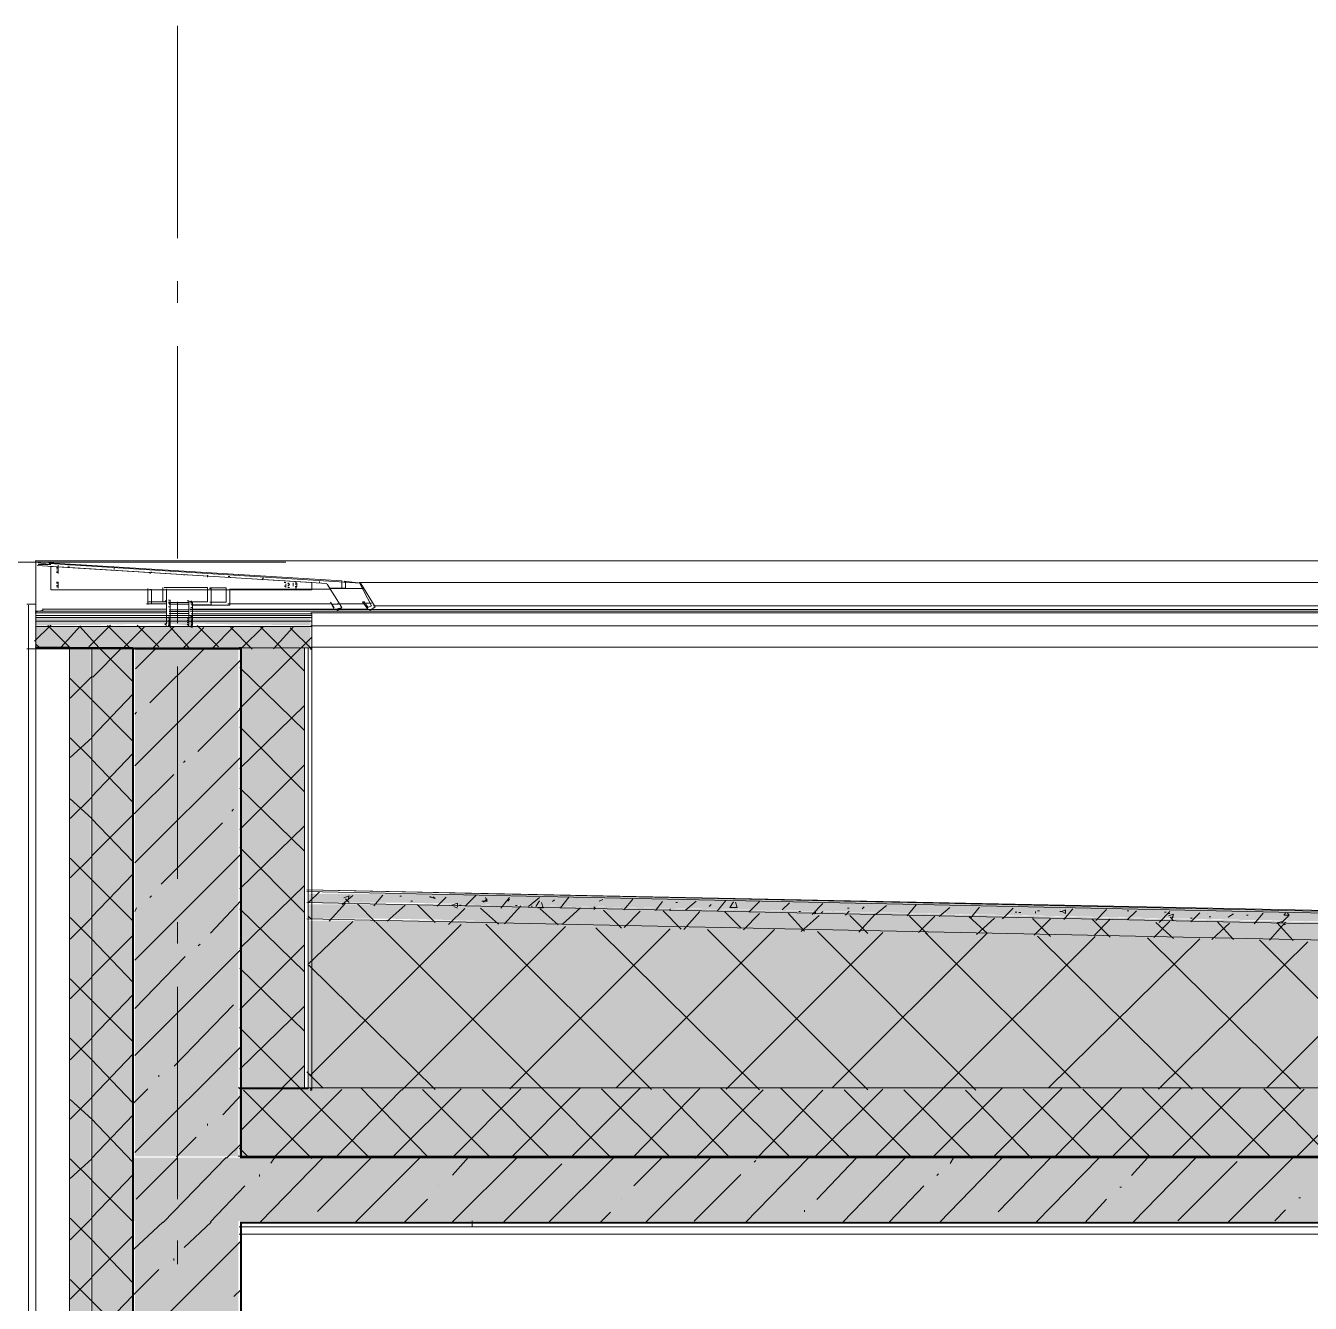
# Model space of a CAD drawing. Header units: millimetres. Extents: x -135211 to 49383, y -8033 to 228499.
# Drawn here: x -51150 to -48129, y 19019 to 22025 of the extents above; entities that cross this region are included whole.
import ezdxf

# ---------------------------------------------------------------- set-up
doc = ezdxf.new("R2010")
doc.units = ezdxf.units.MM
doc.layers.add('PDF _Геометрия', color=7, linetype='Continuous', true_color=0x1d1d1d)
doc.layers.add('PDF _Сплошная заливка', color=7, linetype='Continuous', true_color=0xffffff)

msp = doc.modelspace()

# ---------------------------------------------------------------- hatches: boundary and pattern name
at = {"layer": 'PDF _Сплошная заливка', "transparency": 33554559}
h = msp.add_hatch(color=256, dxfattribs=at)
h.paths.add_polyline_path([(-103123.2, 20613.9), (-103123.2, 20631.9), (-103693, 20631.9), (-103693, 20614), (-103504.2, 20618.2), (-103499.9, 20618.2), (-103453.4, 20613.9), (-103453.4, 20618.2), (-103449.1, 20618.2)])
h.paths.add_polyline_path([(299.2, 20613.9), (299.2, 20631.9), (-272.3, 20631.9), (-272.3, 20613.9), (53.6, 20618.2), (57.9, 20618.2), (104.4, 20613.9), (104.4, 20618.2), (108.7, 20618.2)])
h.paths.add_polyline_path([(-50480.7, 20613.9), (-50480.7, 20631.9), (-51128.4, 20631.9), (-51128.4, 20613.9), (-50819.4, 20618.2), (-50815.2, 20618.2), (-50768.6, 20613.9), (-50768.6, 20618.2), (-50764.4, 20618.2)])
h.paths.add_polyline_path([(-77166, 20613.9), (-77166, 20631.9), (-77817.9, 20631.9), (-77817.9, 20613.9), (-77530.1, 20618.2), (-77525.8, 20618.2), (-77479.3, 20613.9), (-77479.3, 20618.2), (-77475, 20618.2)])
h = msp.add_hatch(color=256, dxfattribs=at)
h.paths.add_polyline_path([(-103127.4, 20563.1), (-103127.4, 20610.8), (-103693, 20610.8), (-103693, 20563.1)])
h.paths.add_polyline_path([(299.2, 20563.1), (299.2, 20610.8), (-272.3, 20610.8), (-272.3, 20563.1)])
h.paths.add_polyline_path([(-50480.7, 20563.1), (-50480.7, 20610.8), (-51128.4, 20610.8), (-51128.4, 20563.1)])
h.paths.add_polyline_path([(-77166, 20563.1), (-77166, 20610.8), (-77813.7, 20610.8), (-77813.7, 20563.1)])
h = msp.add_hatch(color=256, dxfattribs=at)
h.paths.add_polyline_path([(-50997.2, 17125.9), (-50997.2, 20561.6), (-51045.8, 20561.6), (-51045.8, 17125.9)])
h.paths.add_polyline_path([(-50997.2, 17024.3), (-51045.8, 17024.3), (-51045.8, 15843.3), (-50997.2, 15843.3)])
h = msp.add_hatch(color=256, dxfattribs=at)
h.paths.add_polyline_path([(-50899.8, 17125.9), (-50899.8, 20562.1), (-50995.8, 20562.1), (-50995.8, 17125.9)])
h.paths.add_polyline_path([(-50899.8, 17024.3), (-50995.8, 17024.3), (-50995.8, 15843.3), (-50899.8, 15843.3)])
h = msp.add_hatch(color=256, dxfattribs=at)
h.paths.add_polyline_path([(-50650.1, 19365.2), (-50650.1, 20559.2), (-50893.6, 20559.2), (-50893.6, 19365.2)])
h.paths.add_polyline_path([(-50650.1, 19212.8), (-50893.6, 19212.8), (-50893.6, 18895.3), (-50650.1, 18895.3)])
h = msp.add_hatch(color=256, dxfattribs=at)
h.paths.add_polyline_path([(-33514.6, 19877.4), (-33628.9, 19873.2), (-33739, 19868.9), (-33967.5, 19860.5), (-34077.6, 19856.2), (-34306.2, 19847.8), (-34416.2, 19843.5), (-34530.5, 19839.3), (-34640.6, 19835.1), (-34869.2, 19826.6), (-34979.2, 19822.4), (-35207.8, 19813.9), (-35317.9, 19809.7), (-35546.5, 19801.2), (-35656.5, 19797), (-35770.8, 19792.7), (-35880.9, 19788.5), (-36109.5, 19780), (-36219.5, 19775.8), (-36448.1, 19767.3), (-36558.2, 19763.1), (-36672.5, 19758.9), (-36782.5, 19754.6), (-37011.1, 19746.2), (-37121.2, 19741.9), (-37349.8, 19733.5), (-37459.8, 19729.2), (-37688.4, 19720.8), (-37798.5, 19716.5), (-37798.5, 19720.8), (-37989, 19725), (-38378.4, 19733.5), (-38568.9, 19737.7), (-38958.3, 19746.2), (-39148.8, 19750.4), (-39538.3, 19758.9), (-39728.7, 19763.1), (-40118.2, 19771.6), (-40308.7, 19775.8), (-40698.1, 19784.3), (-40888.6, 19788.5), (-41278.1, 19797), (-41477, 19801.2), (-42289.8, 19818.1), (-42488.7, 19822.4), (-43504.6, 19843.5), (-43703.6, 19847.8), (-44516.4, 19864.7), (-44719.5, 19864.7), (-44719.5, 19839.3), (-44512.1, 19839.3), (-44308.9, 19835.1), (-44101.5, 19830.8), (-43695.1, 19822.4), (-43487.7, 19818.1), (-43284.5, 19813.9), (-43077.1, 19809.7), (-42670.7, 19801.2), (-42463.3, 19797), (-42056.9, 19788.5), (-41849.5, 19784.3), (-41646.3, 19780), (-41438.9, 19775.8), (-41032.5, 19767.3), (-40825.1, 19763.1), (-40621.9, 19758.9), (-40414.5, 19754.6), (-40008.1, 19746.2), (-39800.7, 19741.9), (-39394.3, 19733.5), (-39186.9, 19729.2), (-38983.7, 19725), (-38776.3, 19720.8), (-38369.9, 19712.3), (-38162.5, 19708.1), (-37756.1, 19699.6), (-37688.4, 19695.4), (-37688.4, 19699.6), (-37569.9, 19703.8), (-37455.6, 19708.1), (-37337.1, 19712.3), (-37108.5, 19720.8), (-36990, 19725), (-36761.4, 19733.5), (-36642.8, 19737.7), (-36414.3, 19746.2), (-36295.7, 19750.4), (-36067.1, 19758.9), (-35948.6, 19763.1), (-35720, 19771.6), (-35601.5, 19775.8), (-35487.2, 19780), (-35368.7, 19784.3), (-35140.1, 19792.7), (-35021.6, 19797), (-34793, 19805.4), (-34674.5, 19809.7), (-34445.9, 19818.1), (-34327.4, 19822.4), (-34098.8, 19830.8), (-33980.2, 19835.1), (-33751.7, 19843.5), (-33633.1, 19847.8), (-33518.8, 19852), (-33269.1, 19852), (-33133.6, 19847.8), (-33002.4, 19843.5), (-32866.9, 19839.3), (-32735.7, 19835.1), (-32600.3, 19830.8), (-32469, 19826.6), (-32333.6, 19822.4), (-32202.4, 19818.1), (-32066.9, 19813.9), (-31935.7, 19809.7), (-31800.2, 19805.4), (-31669, 19801.2), (-31533.5, 19797), (-31402.3, 19792.7), (-31266.8, 19788.5), (-31135.6, 19784.3), (-31000.2, 19780), (-30868.9, 19775.8), (-30733.5, 19771.6), (-30602.3, 19767.3), (-30466.8, 19763.1), (-30335.6, 19758.9), (-30200.1, 19754.6), (-30068.9, 19750.4), (-29933.4, 19746.2), (-29802.2, 19741.9), (-29666.7, 19737.7), (-29535.5, 19733.5), (-29400.1, 19729.2), (-29268.8, 19725), (-29133.4, 19720.8), (-29002.2, 19716.5), (-28866.7, 19712.3), (-28735.5, 19708.1), (-28600, 19703.8), (-28468.8, 19699.6), (-28396.8, 19695.4), (-28396.8, 19699.6), (-28219, 19703.8), (-27351.3, 19725), (-27088.8, 19729.2), (-26830.6, 19729.2), (-26830.6, 19754.6), (-27038, 19754.6), (-27249.7, 19750.4), (-27457.1, 19746.2), (-27668.7, 19741.9), (-27825.4, 19737.7), (-28307.9, 19725), (-28595.8, 19720.8), (-28595.8, 19725), (-28858.2, 19733.5), (-28985.2, 19737.7), (-29247.7, 19746.2), (-29374.7, 19750.4), (-29637.1, 19758.9), (-29764.1, 19763.1), (-30026.6, 19771.6), (-30153.5, 19775.8), (-30416, 19784.3), (-30543, 19788.5), (-30936.7, 19801.2), (-31063.7, 19805.4), (-31326.1, 19813.9), (-31453.1, 19818.1), (-31715.5, 19826.6), (-31842.5, 19830.8), (-32105, 19839.3), (-32232, 19843.5), (-32494.4, 19852), (-32621.4, 19856.2), (-32883.9, 19864.7), (-33010.9, 19868.9), (-33273.3, 19877.4)])
h.paths.add_polyline_path([(-49883.9, 19979), (-50082.1, 19983.1), (-50483, 19983.1), (-50483, 19962), (-50281.8, 19962), (-49659.5, 19949.3), (-49456.3, 19945.1), (-48834.1, 19932.4), (-48630.9, 19928.2), (-48008.6, 19915.5), (-47805.4, 19911.3), (-47183.2, 19898.6), (-46980, 19894.3), (-46357.7, 19881.6), (-46154.5, 19877.4), (-46014.9, 19873.2), (-45879.4, 19868.9), (-45879.4, 19894.3), (-46277.3, 19902.8), (-46480.5, 19907), (-46878.4, 19915.5), (-47081.6, 19919.7), (-47479.5, 19928.2), (-47682.7, 19932.4), (-48080.6, 19940.9), (-48283.8, 19945.1), (-48681.7, 19953.6), (-48884.9, 19957.8), (-49282.8, 19966.3), (-49486, 19970.5)])
h = msp.add_hatch(color=256, dxfattribs=at)
h.paths.add_polyline_path([(-33518.8, 19852), (-33633.1, 19847.8), (-33751.7, 19843.5), (-33980.2, 19835.1), (-34098.8, 19830.8), (-34327.4, 19822.4), (-34445.9, 19818.1), (-34674.5, 19809.7), (-34793, 19805.4), (-35021.6, 19797), (-35140.1, 19792.7), (-35368.7, 19784.3), (-35487.2, 19780), (-35601.5, 19775.8), (-35720, 19771.6), (-35948.6, 19763.1), (-36067.1, 19758.9), (-36295.7, 19750.4), (-36414.3, 19746.2), (-36642.8, 19737.7), (-36761.4, 19733.5), (-36990, 19725), (-37108.5, 19720.8), (-37337.1, 19712.3), (-37455.6, 19708.1), (-37569.9, 19703.8), (-37688.4, 19699.6), (-37798.5, 19695.4), (-37798.5, 19699.6), (-38204.8, 19708.1), (-38412.3, 19712.3), (-38818.6, 19720.8), (-39026.1, 19725), (-39432.4, 19733.5), (-39639.9, 19737.7), (-40046.2, 19746.2), (-40253.6, 19750.4), (-40660, 19758.9), (-40867.4, 19763.1), (-41070.6, 19767.3), (-41278.1, 19771.6), (-41477, 19775.8), (-42289.8, 19792.7), (-42488.7, 19797), (-43504.6, 19818.1), (-43703.6, 19822.4), (-44516.4, 19839.3), (-44719.5, 19839.3), (-44719.5, 19801.2), (-44520.6, 19801.2), (-37756.1, 19657.3), (-37684.2, 19653), (-37684.2, 19657.3), (-37455.6, 19665.7), (-37345.5, 19670), (-37116.9, 19678.4), (-37006.9, 19682.7), (-36892.6, 19686.9), (-36782.5, 19691.1), (-36553.9, 19699.6), (-36443.9, 19703.8), (-36329.6, 19708.1), (-36219.5, 19712.3), (-35990.9, 19720.8), (-35880.9, 19725), (-35766.6, 19729.2), (-35656.5, 19733.5), (-35428, 19741.9), (-35317.9, 19746.2), (-35203.6, 19750.4), (-35093.5, 19754.6), (-34865, 19763.1), (-34754.9, 19767.3), (-34640.6, 19771.6), (-34530.5, 19775.8), (-34302, 19784.3), (-34191.9, 19788.5), (-34077.6, 19792.7), (-33967.5, 19797), (-33739, 19805.4), (-33628.9, 19809.7), (-33514.6, 19813.9), (-33273.3, 19813.9), (-33010.9, 19805.4), (-32883.9, 19801.2), (-32621.4, 19792.7), (-32494.4, 19788.5), (-32232, 19780), (-32105, 19775.8), (-31842.5, 19767.3), (-31715.5, 19763.1), (-31453.1, 19754.6), (-31326.1, 19750.4), (-31063.7, 19741.9), (-30936.7, 19737.7), (-30543, 19725), (-30416, 19720.8), (-30153.5, 19712.3), (-30026.6, 19708.1), (-29764.1, 19699.6), (-29637.1, 19695.4), (-29374.7, 19686.9), (-29247.7, 19682.7), (-28985.2, 19674.2), (-28858.2, 19670), (-28595.8, 19661.5), (-28468.8, 19657.3), (-28396.8, 19653), (-28396.8, 19657.3), (-28219, 19661.5), (-27004.1, 19691.1), (-26830.6, 19691.1), (-26830.6, 19729.2), (-27038, 19729.2), (-27249.7, 19725), (-27457.1, 19720.8), (-27668.7, 19716.5), (-28265.6, 19703.8), (-28600, 19699.6), (-28600, 19703.8), (-28735.5, 19708.1), (-28866.7, 19712.3), (-29002.2, 19716.5), (-29133.4, 19720.8), (-29268.8, 19725), (-29400.1, 19729.2), (-29535.5, 19733.5), (-29666.7, 19737.7), (-29802.2, 19741.9), (-29933.4, 19746.2), (-30068.9, 19750.4), (-30200.1, 19754.6), (-30335.6, 19758.9), (-30466.8, 19763.1), (-30602.3, 19767.3), (-30733.5, 19771.6), (-30868.9, 19775.8), (-31000.2, 19780), (-31135.6, 19784.3), (-31266.8, 19788.5), (-31402.3, 19792.7), (-31533.5, 19797), (-31669, 19801.2), (-31800.2, 19805.4), (-31935.7, 19809.7), (-32066.9, 19813.9), (-32202.4, 19818.1), (-32333.6, 19822.4), (-32469, 19826.6), (-32600.3, 19830.8), (-32735.7, 19835.1), (-32866.9, 19839.3), (-33002.4, 19843.5), (-33133.6, 19847.8), (-33269.1, 19852)])
h.paths.add_polyline_path([(-49883.9, 19953.6), (-50082.3, 19957.7), (-50483, 19957.7), (-50483, 19923.9), (-50290.3, 19923.9), (-50091.3, 19919.7), (-49896.6, 19915.5), (-49697.6, 19911.3), (-49502.9, 19907), (-49304, 19902.8), (-49109.2, 19898.6), (-48910.3, 19894.3), (-48715.6, 19890.1), (-48516.6, 19885.9), (-48321.9, 19881.6), (-47924, 19873.2), (-47729.3, 19868.9), (-47530.3, 19864.7), (-47335.6, 19860.5), (-47136.6, 19856.2), (-46941.9, 19852), (-46742.9, 19847.8), (-46548.2, 19843.5), (-46349.3, 19839.3), (-46154.5, 19835.1), (-45879.4, 19830.8), (-45879.4, 19868.9), (-46277.3, 19877.4), (-46480.5, 19881.6), (-46878.4, 19890.1), (-47081.6, 19894.3), (-47479.5, 19902.8), (-47682.7, 19907), (-48080.6, 19915.5), (-48283.8, 19919.7), (-48681.7, 19928.2), (-48884.9, 19932.4), (-49282.8, 19940.9), (-49486, 19945.1)])
h = msp.add_hatch(color=256, dxfattribs=at)
h.paths.add_polyline_path([(-33514.6, 19813.9), (-33628.9, 19809.7), (-33739, 19805.4), (-33967.5, 19797), (-34077.6, 19792.7), (-34191.9, 19788.5), (-34302, 19784.3), (-34530.5, 19775.8), (-34640.6, 19771.6), (-34754.9, 19767.3), (-34865, 19763.1), (-35093.5, 19754.6), (-35203.6, 19750.4), (-35317.9, 19746.2), (-35428, 19741.9), (-35656.5, 19733.5), (-35766.6, 19729.2), (-35880.9, 19725), (-35990.9, 19720.8), (-36219.5, 19712.3), (-36329.6, 19708.1), (-36443.9, 19703.8), (-36553.9, 19699.6), (-36782.5, 19691.1), (-36892.6, 19686.9), (-37006.9, 19682.7), (-37116.9, 19678.4), (-37345.5, 19670), (-37455.6, 19665.7), (-37798.5, 19653), (-37798.5, 19657.3), (-37989, 19661.5), (-38378.4, 19670), (-38568.9, 19674.2), (-38958.3, 19682.7), (-39148.8, 19686.9), (-39538.3, 19695.4), (-39728.7, 19699.6), (-40118.2, 19708.1), (-40308.7, 19712.3), (-40698.1, 19720.8), (-40888.6, 19725), (-41278.1, 19733.5), (-41477, 19737.7), (-42289.8, 19754.6), (-42488.7, 19758.9), (-43504.6, 19780), (-43703.6, 19784.3), (-44516.4, 19801.2), (-44719.5, 19801.2), (-44719.5, 19526), (-26830.6, 19526), (-26830.6, 19691.1), (-27038, 19691.1), (-27249.7, 19686.9), (-27457.1, 19682.7), (-27668.7, 19678.4), (-27825.4, 19674.2), (-28307.9, 19661.5), (-28595.8, 19657.3), (-28595.8, 19661.5), (-28858.2, 19670), (-28985.2, 19674.2), (-29247.7, 19682.7), (-29374.7, 19686.9), (-29637.1, 19695.4), (-29764.1, 19699.6), (-30026.6, 19708.1), (-30153.5, 19712.3), (-30416, 19720.8), (-30543, 19725), (-30936.7, 19737.7), (-31063.7, 19741.9), (-31326.1, 19750.4), (-31453.1, 19754.6), (-31715.5, 19763.1), (-31842.5, 19767.3), (-32105, 19775.8), (-32232, 19780), (-32494.4, 19788.5), (-32621.4, 19792.7), (-32883.9, 19801.2), (-33010.9, 19805.4), (-33273.3, 19813.9)])
h.paths.add_polyline_path([(-49883.9, 19915.5), (-50081.5, 19919.6), (-50483, 19919.6), (-50483, 19526), (-45879.4, 19526), (-45879.4, 19830.8), (-46277.3, 19839.3), (-46480.5, 19843.5), (-46878.4, 19852), (-47081.6, 19856.2), (-47479.5, 19864.7), (-47682.7, 19868.9), (-48080.6, 19877.4), (-48283.8, 19881.6), (-48681.7, 19890.1), (-48884.9, 19894.3), (-49282.8, 19902.8), (-49486, 19907)])
h = msp.add_hatch(color=256, dxfattribs=at)
h.paths.add_polyline_path([(-45879.4, 19365.2), (-45879.4, 19525.2), (-50648.6, 19525.2), (-50648.6, 19365.2)])
h.paths.add_polyline_path([(-26648.6, 19365.2), (-26648.6, 19525.2), (-44719.5, 19525.2), (-44719.5, 19365.2)])
h = msp.add_hatch(color=256, dxfattribs=at)
h.paths.add_polyline_path([(-45498.4, 19212.8), (-45498.4, 19361.8), (-50895.1, 19361.8), (-50895.1, 19212.8)])
h.paths.add_polyline_path([(-26398.8, 19212.8), (-26398.8, 19361.8), (-45100.5, 19361.8), (-45100.5, 19212.8)])

# ---------------------------------------------------------------- linework, layer by layer
at = {"layer": 'PDF _Геометрия', "color": 7, "lineweight": 9}
for points in [[(-50793.1, 21525), (-50793.1, 22024.6)], [(-50793.1, 21372.3), (-50793.1, 21423.4)], [(-50793.1, 20771.2), (-50793.1, 21270.7)], [(-50538.6, 20762.8), (-51499.7, 20762.8)], [(-45853.3, 20766.1), (-51127.8, 20766.1)], [(-51126.5, 20667.5), (-51126.5, 20765.2)], [(-51126.5, 20760.7), (-51126.5, 20756.7), (-51126.5, 20646.4)], [(-51121.1, 20761.2), (-51091.4, 20757.2), (-51121.1, 20757.2)], [(-50436.5, 20701.7), (-50407, 20701.7), (-50407, 20718.4), (-51096.9, 20761.1)], [(-51095.5, 20759.8), (-50363.2, 20713.5), (-50401.3, 20717.6)], [(-51091.4, 20752.7), (-51091.4, 20697.7)], [(-51090.8, 20697.8), (-50477.2, 20697.8), (-50477.2, 20714.6), (-51090.8, 20752.6)], [(-51077.9, 20749.9), (-51073.9, 20749.9), (-51073.9, 20745.4), (-51073.9, 20741.3), (-51077.9, 20741.3)], [(-51077.9, 20746.9), (-51073.9, 20746.9)], [(-51073.9, 20738.3), (-51077.9, 20738.3)], [(-51073.9, 20749.9), (-51073.9, 20749.9)], [(-51073.9, 20749.9), (-51073.9, 20749.9)], [(-51073.9, 20749.9), (-51073.9, 20749.9)], [(-51073.9, 20746.9), (-51073.9, 20746.9)], [(-51073.9, 20746.9), (-51073.9, 20746.9)], [(-51073.9, 20745.4), (-51073.9, 20745.4)], [(-51073.9, 20745.4), (-51073.9, 20745.4)], [(-51073.9, 20735.8), (-51073.9, 20739.8), (-51073.9, 20743.9)], [(-51073.9, 20743.9), (-51073.9, 20743.9)], [(-51073.9, 20741.3), (-51073.9, 20741.3)], [(-51073.9, 20741.3), (-51073.9, 20741.3)], [(-51073.9, 20741.3), (-51073.9, 20741.3)], [(-51073.9, 20739.8), (-51073.9, 20739.8)], [(-51073.9, 20739.8), (-51073.9, 20739.8)], [(-51073.9, 20738.3), (-51073.9, 20738.3)], [(-51073.9, 20738.3), (-51073.9, 20738.3)], [(-51073.9, 20735.8), (-51073.9, 20735.8)], [(-51077.9, 20715.6), (-51073.9, 20715.6), (-51073.9, 20711.6), (-51073.9, 20707.6), (-51077.9, 20707.6)], [(-51077.9, 20713.1), (-51073.9, 20713.1)], [(-51073.9, 20704.6), (-51077.9, 20704.6)], [(-51073.9, 20715.6), (-51073.9, 20715.6)], [(-51073.9, 20715.6), (-51073.9, 20715.6)], [(-51073.9, 20715.6), (-51073.9, 20715.6)], [(-51073.9, 20715.6), (-51073.9, 20715.6)], [(-51073.9, 20713.1), (-51073.9, 20713.1)], [(-51073.9, 20713.1), (-51073.9, 20713.1)], [(-51073.9, 20711.6), (-51073.9, 20711.6)], [(-51073.9, 20711.6), (-51073.9, 20711.6)], [(-51073.9, 20701.5), (-51073.9, 20706.1), (-51073.9, 20710.1)], [(-51073.9, 20710.1), (-51073.9, 20710.1)], [(-51073.9, 20710.1), (-51073.9, 20710.1)], [(-51073.9, 20707.6), (-51073.9, 20707.6)], [(-51073.9, 20707.6), (-51073.9, 20707.6)], [(-51073.9, 20706.1), (-51073.9, 20706.1)], [(-51073.9, 20706.1), (-51073.9, 20706.1)], [(-51073.9, 20704.6), (-51073.9, 20704.6)], [(-51073.9, 20704.6), (-51073.9, 20704.6)], [(-50828.2, 20669.4), (-50828.2, 20703.2)], [(-50722.9, 20703.3), (-50824.6, 20703.3)], [(-50819.4, 20699.9), (-50819.4, 20666)], [(-50670.3, 20699.4), (-50670.3, 20661.4), (-50759.4, 20661.4)], [(-50679, 20668.3), (-50717, 20668.3), (-50679, 20668.3), (-50679, 20702.2), (-50717, 20702.2)], [(-50480.1, 20699.5), (-50433.4, 20699.5), (-50670.5, 20699.5)], [(-50542.7, 20714.6), (-50538.6, 20714.6)], [(-50538.6, 20706), (-50542.7, 20706)], [(-50538.6, 20714.6), (-50538.6, 20714.6)], [(-50538.6, 20714.6), (-50538.6, 20714.6)], [(-50538.6, 20714.6), (-50538.6, 20714.6)], [(-50538.6, 20703.4), (-50538.6, 20707.5), (-50538.6, 20711.5)], [(-50538.6, 20707.5), (-50538.6, 20707.5)], [(-50538.6, 20707.5), (-50538.6, 20707.5)], [(-50538.6, 20706), (-50538.6, 20706)], [(-50538.6, 20706), (-50538.6, 20706)], [(-50538.6, 20706), (-50538.6, 20706)], [(-50533.9, 20714.3), (-50529.9, 20710.2), (-50533.9, 20706.2)], [(-50533.9, 20711.8), (-50529.9, 20711.8)], [(-50529.9, 20703.1), (-50533.9, 20703.1)], [(-50529.9, 20711.8), (-50529.9, 20711.8)], [(-50529.9, 20711.8), (-50529.9, 20711.8)], [(-50529.9, 20711.8), (-50529.9, 20711.8)], [(-50529.9, 20710.2), (-50529.9, 20710.2)], [(-50529.9, 20710.2), (-50529.9, 20710.2)], [(-50529.9, 20703.1), (-50529.9, 20703.1)], [(-50529.9, 20703.1), (-50529.9, 20703.1)], [(-50529.9, 20703.1), (-50529.9, 20703.1)], [(-50521.1, 20705.9), (-50521.1, 20709.9), (-50521.1, 20714)], [(-50521.1, 20714), (-50521.1, 20714)], [(-50521.1, 20709.9), (-50521.1, 20709.9)], [(-50521.1, 20709.9), (-50521.1, 20709.9)], [(-50521.1, 20705.9), (-50521.1, 20705.9)], [(-50516.4, 20714.2), (-50512.3, 20714.2), (-50512.3, 20709.7), (-50512.3, 20705.6), (-50516.4, 20705.6)], [(-50516.4, 20711.2), (-50512.3, 20711.2)], [(-50512.3, 20702.5), (-50516.4, 20702.5)], [(-50512.3, 20714.2), (-50512.3, 20714.2)], [(-50512.3, 20714.2), (-50512.3, 20714.2)], [(-50512.3, 20711.2), (-50512.3, 20711.2)], [(-50512.3, 20711.2), (-50512.3, 20711.2)], [(-50512.3, 20711.2), (-50512.3, 20711.2)], [(-50512.3, 20709.7), (-50512.3, 20709.7)], [(-50512.3, 20709.7), (-50512.3, 20709.7)], [(-50512.3, 20705.6), (-50512.3, 20705.6)], [(-50512.3, 20705.6), (-50512.3, 20705.6)], [(-50512.3, 20702.5), (-50512.3, 20702.5)], [(-50512.3, 20702.5), (-50512.3, 20702.5)], [(-50512.3, 20702.5), (-50512.3, 20702.5)], [(-50396.6, 20700.5), (-50354.4, 20700.5), (-50434.7, 20700.5)], [(-50398.3, 20718.2), (-50398.3, 20701.4), (-50406.9, 20701.4)], [(-50398.3, 20715.6), (-50402.3, 20715.6)], [(-50345.5, 20656.3), (-50336.8, 20660.3), (-50366.3, 20715.7)], [(-45853.3, 20715.2), (-50365.7, 20715.2)], [(-50362.1, 20712.4), (-50328.1, 20657.5), (-50340.8, 20648.9)], [(-50819.4, 20669), (-50819.4, 20673.1), (-50823.5, 20669), (-50819.4, 20669), (-50819.4, 20660.4), (-50819.4, 20639.2), (-50819.4, 20635.2), (-50819.4, 20631.1), (-50819.4, 20626.6), (-50819.4, 20622.5), (-50819.4, 20618), (-50823.5, 20618), (-50819.4, 20613.9)], [(-50819.4, 20673.1), (-50819.4, 20673.1)], [(-50819.4, 20673.1), (-50819.4, 20673.1)], [(-50819.4, 20666), (-50819.4, 20666)], [(-50819.4, 20666), (-50819.4, 20666)], [(-50814.7, 20668.7), (-50810.6, 20668.7), (-50810.6, 20673.2), (-50814.7, 20673.2)], [(-50810.6, 20666.2), (-50814.7, 20666.2)], [(-50810.6, 20657.6), (-50810.6, 20666.2), (-50810.6, 20670.2)], [(-50810.6, 20670.2), (-50810.6, 20670.2)], [(-50810.6, 20668.7), (-50810.6, 20668.7)], [(-50810.6, 20668.7), (-50810.6, 20668.7)], [(-50793.1, 20619), (-50793.1, 20669.5)], [(-50770.8, 20667.5), (-50766.8, 20667.5), (-50766.8, 20672.1), (-50770.8, 20672.1)], [(-50766.8, 20667.5), (-50766.8, 20659.4), (-50766.8, 20638.2), (-50766.8, 20612.9), (-50770.8, 20617), (-50766.8, 20617), (-50766.8, 20621), (-50766.8, 20625.6), (-50766.8, 20629.6), (-50766.8, 20633.6), (-50766.8, 20638.2)], [(-50766.8, 20672.1), (-50766.8, 20672.1)], [(-50766.8, 20669), (-50766.8, 20665)], [(-50358.3, 20669.2), (-50345.6, 20652.5), (-50764.5, 20652.5)], [(-50762, 20667.7), (-50758, 20667.7), (-50762, 20671.8)], [(-50758, 20656.1), (-50758, 20664.7), (-50758, 20668.7)], [(-50758, 20668.7), (-50758, 20668.7)], [(-50758, 20668.7), (-50758, 20668.7)], [(-50758, 20667.7), (-50758, 20667.7)], [(-50758, 20667.7), (-50758, 20667.7)], [(-50358.5, 20669.5), (-50354.4, 20669.5)], [(-50354.3, 20669.2), (-50345.6, 20656.5)], [(-51126.5, 20642.3), (-51126.5, 20637.8), (-51126.5, 20633.8), (-51126.5, 20612.6), (-51126.5, 20561.8), (-51126.5, 17124.4), (-51126.5, 20663.5), (-51147.7, 20663.5)], [(-51144, 20661.2), (-51144, 17121.9)], [(-50819.4, 20647.8), (-51128.2, 20647.8)], [(-50819.4, 20643.8), (-51128.2, 20643.8)], [(-50477.2, 20636.9), (-51124.9, 20636.9)], [(-50819.4, 20665), (-50828, 20665)], [(-50819.4, 20660.4), (-50819.4, 20660.4)], [(-50819.4, 20639.2), (-50819.4, 20639.2)], [(-50819.4, 20639.2), (-50819.4, 20639.2)], [(-50819.4, 20639.2), (-50819.4, 20639.2)], [(-50814.7, 20657.6), (-50810.6, 20657.6), (-50810.6, 20636.3), (-50810.6, 20611.1), (-50814.7, 20611.1), (-50810.6, 20636.3), (-50814.7, 20636.3)], [(-50766.8, 20663.5), (-50813.3, 20663.5)], [(-50766.8, 20646.8), (-50813.3, 20646.8)], [(-50766.8, 20642.2), (-50813.3, 20642.2)], [(-50810.6, 20657.6), (-50810.6, 20657.6)], [(-50810.6, 20615.1), (-50810.6, 20619.2), (-50810.6, 20623.7), (-50810.6, 20627.8), (-50810.6, 20632.3), (-50810.6, 20636.3)], [(-50810.6, 20636.3), (-50810.6, 20636.3)], [(-50810.6, 20636.3), (-50810.6, 20636.3)], [(-50810.6, 20636.3), (-50810.6, 20636.3)], [(-50766.8, 20665), (-50766.8, 20665)], [(-50766.8, 20665), (-50766.8, 20665)], [(-50766.8, 20659.4), (-50766.8, 20659.4)], [(-50766.8, 20638.2), (-50766.8, 20638.2)], [(-50766.8, 20638.2), (-50766.8, 20638.2)], [(-50766.8, 20638.2), (-50766.8, 20638.2)], [(-50344.8, 20651.4), (-45853.3, 20651.4), (-50763.9, 20651.4)], [(-45853.3, 20647.1), (-50763.9, 20647.1)], [(-50758, 20664.7), (-50762, 20664.7)], [(-50762, 20656.1), (-50758, 20656.1), (-50758, 20634.8), (-50758, 20630.8), (-50758, 20626.7), (-50758, 20622.2), (-50758, 20618.1), (-50758, 20614.1)], [(-50477.2, 20641), (-50477.2, 20611.6), (-50477.2, 20632.9), (-50477.2, 20636.9), (-50477.2, 20641), (-50760.9, 20641)], [(-50758, 20656.1), (-50758, 20656.1)], [(-50674.6, 20664.4), (-50433.4, 20664.4)], [(-50479.9, 20643.4), (-45853.3, 20643.4)], [(-50428.5, 20663.8), (-50415.8, 20663.8)], [(-50417.9, 20664.9), (-50354.4, 20664.9)], [(-50336.8, 20665.9), (-50349.5, 20665.9)], [(-45853.3, 20660), (-50332, 20660)], [(-50477.2, 20632.9), (-51124.9, 20632.9)], [(-51124.9, 20560.8), (-50477.2, 20560.8), (-50477.2, 20611.6), (-51124.9, 20611.6), (-50477.2, 20611.6), (-50477.2, 20560.8)], [(-50819.4, 20635.2), (-50819.4, 20635.2)], [(-50819.4, 20631.1), (-50819.4, 20631.1)], [(-50819.4, 20631.1), (-50819.4, 20631.1)], [(-50819.4, 20631.1), (-50819.4, 20631.1)], [(-50819.4, 20626.6), (-50819.4, 20626.6)], [(-50819.4, 20626.6), (-50819.4, 20626.6)], [(-50819.4, 20626.6), (-50819.4, 20626.6)], [(-50819.4, 20622.5), (-50819.4, 20622.5)], [(-50819.4, 20622.5), (-50819.4, 20622.5)], [(-50819.4, 20622.5), (-50819.4, 20622.5)], [(-50819.4, 20615.5), (-50819.4, 20615.5)], [(-50819.4, 20613.9), (-50819.4, 20613.9)], [(-50819.4, 20613.9), (-50819.4, 20613.9)], [(-50819.4, 20613.9), (-50819.4, 20613.9)], [(-50819.4, 20613.9), (-50819.4, 20613.9)], [(-50814.7, 20613.6), (-50810.6, 20618.1), (-50814.7, 20618.1)], [(-50810.6, 20632.3), (-50810.6, 20632.3)], [(-50810.6, 20630.8), (-50810.6, 20630.8)], [(-50810.6, 20626.2), (-50810.6, 20626.2)], [(-50810.6, 20622.2), (-50810.6, 20622.2)], [(-50810.6, 20618.1), (-50810.6, 20618.1)], [(-50810.6, 20611.1), (-50810.6, 20611.1)], [(-50810.6, 20611.1), (-50810.6, 20611.1)], [(-50810.6, 20611.1), (-50810.6, 20611.1)], [(-50810.6, 20611.1), (-50810.6, 20611.1)], [(-50766.8, 20633.6), (-50766.8, 20633.6)], [(-50766.8, 20626.6), (-50766.8, 20626.6)], [(-50766.8, 20622.5), (-50766.8, 20622.5)], [(-50766.8, 20618.5), (-50766.8, 20618.5)], [(-50766.8, 20613.9), (-50766.8, 20613.9)], [(-50766.8, 20612.9), (-50766.8, 20612.9)], [(-50766.8, 20612.9), (-50766.8, 20612.9)], [(-50766.8, 20612.9), (-50766.8, 20612.9)], [(-50766.8, 20612.9), (-50766.8, 20612.9)], [(-50758, 20634.8), (-50762, 20634.8), (-50758, 20609.5), (-50762, 20609.5)], [(-50762, 20612.6), (-50758, 20616.6), (-50762, 20616.6)], [(-50758, 20634.8), (-50758, 20634.8)], [(-50758, 20634.8), (-50758, 20634.8)], [(-50758, 20634.8), (-50758, 20634.8)], [(-50758, 20630.8), (-50758, 20630.8)], [(-50758, 20626.7), (-50758, 20626.7)], [(-50758, 20626.7), (-50758, 20626.7)], [(-50758, 20626.7), (-50758, 20626.7)], [(-50758, 20622.2), (-50758, 20622.2)], [(-50758, 20622.2), (-50758, 20622.2)], [(-50758, 20622.2), (-50758, 20622.2)], [(-50758, 20621.2), (-50758, 20621.2)], [(-50758, 20616.6), (-50758, 20616.6)], [(-50758, 20609.5), (-50758, 20609.5)], [(-50758, 20609.5), (-50758, 20609.5)], [(-50758, 20609.5), (-50758, 20609.5)], [(-50758, 20609.5), (-50758, 20609.5)], [(-51147.9, 20559.2), (-50643.9, 20559.2), (-50643.9, 19521.8), (-50643.9, 19360.7)], [(-51047.5, 17125.7), (-51047.5, 20562.8), (-51128.2, 20562.8)], [(-50994.9, 17124.3), (-50994.9, 20561.6), (-51045.8, 20561.6)], [(-50898.4, 17124.8), (-50898.4, 20562.1), (-50995.8, 20562.1)], [(-50647, 19524.2), (-50494.8, 19524.2), (-50494.8, 20561.4), (-50647, 20561.4)], [(-50494.6, 19523.8), (-50486, 19523.8), (-50486, 20561.1), (-50494.6, 20561.1)], [(-50481.3, 19523.9), (-50477.2, 19523.9), (-50477.2, 20560.8), (-50481.3, 20560.8)], [(-50481.3, 19520.8), (-50477.2, 19520.8), (-50477.2, 20557.8), (-50481.3, 20557.8)], [(-50793.1, 20017.8), (-50793.1, 20517.4)], [(-50489.3, 19526.4), (-45879.6, 19526.4), (-45879.6, 19827), (-45879.6, 19865), (-45879.6, 19890.2), (-45879.6, 19894.5), (-45879.6, 19898.7), (-50489.3, 19992)], [(-50486, 19989.7), (-50486, 19989.7)], [(-50486, 19989.7), (-50486, 19985.1), (-50486, 19959.7), (-50486, 19921.7), (-50486, 19523.8)], [(-50793.1, 19865.6), (-50793.1, 19916.2)], [(-50793.1, 19264.5), (-50793.1, 19764)], [(-50650.5, 19365.1), (-45879.6, 19365.1), (-45879.6, 19526.4), (-50650.5, 19526.4)], [(-50643.9, 19360.7), (-50643.9, 19360.7)], [(-50648.6, 19199.2), (-26646.9, 19199.2), (-26646.9, 19182.3), (-50648.6, 19182.3), (-26646.9, 19182.3)], [(-50643.9, 19178.9), (-50643.9, 19196.1)], [(-50099.9, 19213), (-50099.9, 19200.3)], [(-27190.9, 19195.8), (-27190.9, 19208.6), (-50093.8, 19208.6)], [(-50793.1, 19111.8), (-50793.1, 19166.9)]]:
    msp.add_lwpolyline(points, dxfattribs=at)
at = {"layer": 'PDF _Геометрия', "color": 7, "lineweight": 20}
for points in [[(-51126.5, 20756.7), (-51126.5, 20646.4)], [(-50442.1, 20712.4), (-51123.5, 20754.6)], [(-51126.1, 20646.1), (-51109, 20650.1)]]:
    msp.add_lwpolyline(points, close=True, dxfattribs=at)
at = {"layer": 'PDF _Геометрия', "lineweight": 9}
for points in [[(-51126.5, 20731), (-51126.5, 20731)], [(-51100.2, 20756), (-51100.2, 20756)], [(-51073.9, 20750.9), (-51073.9, 20755.5)], [(-51051.6, 20753.4), (-51047.5, 20753.4)], [(-51021.2, 20752.8), (-51021.2, 20752.8)], [(-50994.9, 20747.7), (-50994.9, 20747.7)], [(-50968.6, 20747.1), (-50968.6, 20747.1)], [(-50942.2, 20745.1), (-50942.2, 20749.6)], [(-50915.9, 20744.5), (-50915.9, 20744.5)], [(-50889.6, 20744), (-50889.6, 20744)], [(-50858.5, 20736.1), (-50854.5, 20740.1)], [(-50837, 20741.5), (-50837, 20741.5)], [(-50810.6, 20741), (-50810.6, 20741)], [(-50779.6, 20732.6), (-50775.5, 20732.6)], [(-50749.2, 20732.1), (-50749.2, 20732.1)], [(-50722.9, 20727.1), (-50722.9, 20731.7)], [(-50705.3, 20732.6), (-50705.3, 20732.6)], [(-50674.3, 20728.8), (-50670.3, 20728.8)], [(-51126.5, 20701.8), (-51126.5, 20701.8)], [(-50643.9, 20724.3), (-50643.9, 20724.3)], [(-50617.6, 20723.4), (-50617.6, 20723.4)], [(-50595.3, 20721.4), (-50591.3, 20725.5)], [(-50565, 20721.1), (-50565, 20721.1)], [(-50538.6, 20720.2), (-50538.6, 20720.2)], [(-50512.3, 20715.2), (-50512.3, 20715.2)], [(-50486, 20717.4), (-50486, 20717.4)], [(-50459.7, 20713), (-50459.7, 20717.1)], [(-50442.1, 20710.9), (-50442.1, 20710.9)], [(-51126.5, 20676.1), (-51126.5, 20676.1)], [(-50433.4, 20693.9), (-50433.4, 20693.9)], [(-50415.8, 20669.4), (-50415.8, 20669.4)], [(-51126.5, 20646.4), (-51126.5, 20646.4)], [(-50433.4, 20664.4), (-50433.4, 20664.4)], [(-51129.7, 20576.8), (-51091.4, 20614.6)], [(-51047.5, 20562.8), (-51098.4, 20613.7)], [(-51067.6, 20562.2), (-51021.2, 20613.1)], [(-50977.3, 20561.3), (-51023.8, 20611.8)], [(-51002, 20563.2), (-50951, 20614.2)], [(-50907.1, 20562.4), (-50958.1, 20613.4)], [(-50923.1, 20558.4), (-50872.1, 20609.5)], [(-50837, 20563.6), (-50888, 20614.1)], [(-50852.4, 20559.7), (-50801.9, 20610.7)], [(-50766.8, 20561.8), (-50813.3, 20612.9)], [(-50782.3, 20558.4), (-50731.7, 20609)], [(-50696.6, 20563.2), (-50747.2, 20613.8)], [(-50712.1, 20559.3), (-50661.5, 20610.5)], [(-50617.6, 20558.2), (-50668.3, 20609.4)], [(-50642, 20560.8), (-50591.3, 20611.5)], [(-50547.4, 20559.7), (-50598.1, 20610.4)], [(-50567.8, 20558.8), (-50521.1, 20610)], [(-50477.2, 20557.8), (-50528, 20608.5)], [(-50502.6, 20560.8), (-50477.2, 20586.2)], [(-51117.7, 20561.9), (-51126.3, 20569.9)], [(-50992.3, 20492), (-50924.7, 20560.1)], [(-50898.4, 20481.8), (-50978.7, 20562.1)], [(-50892.2, 20511.4), (-50845.7, 20557.9)], [(-50858.7, 20431.4), (-50731.7, 20558.4)], [(-50648, 20561.7), (-50643.9, 20561.7)], [(-50647.6, 20417.6), (-50503.5, 20561.2)], [(-50494.8, 20506.1), (-50549.6, 20561.4)], [(-50893.6, 20283.6), (-50643.9, 20533.8)], [(-51045.8, 20443), (-50994.9, 20494)], [(-50994.9, 20439), (-51045.8, 20489.4)], [(-50494.8, 20366.5), (-50647, 20514.7)], [(-50995.8, 20350.5), (-50898.4, 20452)], [(-50898.4, 20341.9), (-50995.8, 20439.3)], [(-50647, 20277.7), (-50494.8, 20425.9)], [(-50893.6, 20405.1), (-50889.6, 20409.7)], [(-50745.7, 20317.6), (-50643.9, 20419.4)], [(-50494.8, 20222.4), (-50647, 20375.2)], [(-51045.8, 20303.3), (-50994.9, 20349.7)], [(-50994.9, 20299.3), (-51045.8, 20349.7)], [(-50995.8, 20210.6), (-50898.4, 20312.6)], [(-50893.6, 20055.2), (-50643.9, 20304.9)], [(-50898.4, 20198), (-50995.8, 20299.5)], [(-50779.6, 20291.1), (-50775.5, 20295.7)], [(-50647, 20133.6), (-50494.8, 20285.9)], [(-50894.9, 20170.4), (-50801.9, 20263.4)], [(-50494.8, 20082.9), (-50647, 20231.1)], [(-51045.8, 20159.6), (-50994.9, 20210)], [(-50994.9, 20159.6), (-51045.8, 20206)], [(-50995.8, 20071.2), (-50898.4, 20168.7)], [(-50898.4, 20058.6), (-50995.8, 20160.1)], [(-50665.5, 20177), (-50661.5, 20181.5)], [(-50831.6, 20005.4), (-50687.8, 20149.2)], [(-50647, 19994.1), (-50494.8, 20142.3)], [(-51045.8, 20019.9), (-50994.9, 20070.3)], [(-50994.9, 20015.3), (-51045.8, 20066.3)], [(-50893.6, 19826.7), (-50643.9, 20076.4)], [(-50494.8, 19938.8), (-50647, 20091.5)], [(-50995.8, 19927.3), (-50898.4, 20028.8)], [(-50898.4, 19918.7), (-50995.8, 20016.2)], [(-50647, 19854), (-50494.8, 20002.2)], [(-50858.5, 19974.2), (-50854.5, 19978.2)], [(-50485.1, 19962.2), (-50459.7, 19987.6)], [(-50477.2, 19975.1), (-50477.2, 19975.1)], [(-50415.8, 19979.2), (-50415.8, 19979.2)], [(-50406.1, 19957.4), (-50380.7, 19978.8)], [(-50402.2, 19973), (-50389.5, 19977.6), (-50393.5, 19964.9)], [(-50331.9, 19954.1), (-50310.5, 19979.6)], [(-50270.7, 19977.4), (-50266.6, 19977.4)], [(-50200.5, 19975.7), (-50196.5, 19975.7)], [(-50200.4, 19975.4), (-50187.7, 19971.3), (-50191.8, 19975.4)], [(-50182.8, 19953.5), (-50161.4, 19974.9)], [(-50116.7, 19953.5), (-50091.2, 19979)], [(-50077.6, 19965.4), (-50064.8, 19965.4), (-50068.9, 19974)], [(-50033.1, 19948.7), (-50012.2, 19974.2)], [(-49967.5, 19953), (-49942, 19973.9)], [(-49892.8, 19949.7), (-49871.8, 19975.2)], [(-49854.3, 19972.1), (-49854.3, 19972.1)], [(-50893.6, 19941), (-50889.6, 19949.6)], [(-50715.9, 19890), (-50643.9, 19966.5)], [(-50494.8, 19799.2), (-50647, 19947.4)], [(-50436.4, 19918.5), (-50398.3, 19960.7)], [(-50398.1, 19970.5), (-50389.5, 19961.8)], [(-50328.1, 19916.7), (-50370.3, 19958.9)], [(-50363.2, 19966.9), (-50363.2, 19966.9)], [(-50300.1, 19918), (-50257.9, 19956.2)], [(-50244.4, 19965.2), (-50240.3, 19965.2)], [(-50187.7, 19914.8), (-50230, 19957.1)], [(-50155.7, 19910.1), (-50117.5, 19948.4)], [(-50147.8, 19956.1), (-50135, 19960.2), (-50135, 19951.6)], [(-50143.7, 19953.1), (-50135, 19949)], [(-50130.3, 19955.8), (-50126.3, 19955.8)], [(-50038.5, 19911.4), (-50080.9, 19949.1)], [(-50073.5, 19962.8), (-50064.8, 19971)], [(-50024.2, 19911.6), (-49985.9, 19954)], [(-50016.3, 19965.6), (-50012.2, 19970.2)], [(-49998.7, 19955.3), (-49994.6, 19955.3)], [(-49959.6, 19954.6), (-49959.6, 19950.5)], [(-49950.7, 19953), (-49942, 19965.8)], [(-49946, 19949.6), (-49933.2, 19949.6), (-49937.3, 19962.4)], [(-49898.1, 19909.6), (-49940.6, 19947.4)], [(-49911, 19964.6), (-49906.9, 19968.7)], [(-49887.9, 19911), (-49845.5, 19949.3)], [(-49810.4, 19948.2), (-49814.5, 19952.3)], [(-49801.5, 19965.1), (-49792.8, 19969.2)], [(-49749, 19901.8), (-49791.5, 19944.3)], [(-49743.7, 19945), (-49722.7, 19970.1)], [(-49743, 19903.5), (-49705.1, 19941.4)], [(-49731.4, 19945.3), (-49731.4, 19945.3)], [(-49713.9, 19952.9), (-49713.9, 19952.9)], [(-49669.4, 19943.4), (-49652.5, 19964.5)], [(-49608.6, 19899.6), (-49651.2, 19942.2)], [(-49634.9, 19942.9), (-49634.9, 19947)], [(-49621.5, 19961.9), (-49617.4, 19961.9)], [(-49602.7, 19898.9), (-49564.7, 19941)], [(-49598.6, 19944.3), (-49573.5, 19965.3)], [(-49573.5, 19965.3), (-49573.5, 19965.3)], [(-49542.5, 19953.1), (-49538.4, 19957.7)], [(-49524.4, 19941.4), (-49503.3, 19966.5)], [(-49494, 19950.7), (-49485.8, 19963.5)], [(-49493.9, 19950.4), (-49477, 19950.4), (-49481.1, 19963.3)], [(-49449.5, 19939.3), (-49424.3, 19964.5)], [(-49371.1, 19944.8), (-49354.1, 19961.7)], [(-49331.9, 19941), (-49327.8, 19941)], [(-49300.4, 19934.1), (-49275.2, 19959.9)], [(-49279.3, 19937.2), (-49275.2, 19941.3)], [(-49222, 19932.7), (-49213.8, 19941.5)], [(-49217.9, 19948.7), (-49213.8, 19948.7)], [(-49205, 19956.8), (-49205, 19956.8)], [(-49182.8, 19947.4), (-49178.7, 19952.1)], [(-49169.9, 19956), (-49169.9, 19956)], [(-49151.3, 19934), (-49126, 19955.1)], [(-49077, 19930.5), (-49055.8, 19956.3)], [(-49002.2, 19929), (-48976.9, 19950.1)], [(-48968.1, 19952.6), (-48968.1, 19952.6)], [(-48968.1, 19952.6), (-48968.1, 19952.6)], [(-48927.9, 19925.6), (-48906.7, 19951)], [(-48853.1, 19923.8), (-48827.7, 19949.1)], [(-48775.1, 19936.9), (-48775.1, 19941.1)], [(-48770.4, 19942.5), (-48766.3, 19942.5)], [(-48717.8, 19941.2), (-48713.6, 19941.2)], [(-48708.6, 19922.2), (-48687.3, 19947.6)], [(-48652.2, 19946.6), (-48652.2, 19946.6)], [(-48633.8, 19920.1), (-48608.4, 19945.5)], [(-48559.9, 19942.8), (-48555.7, 19942.8)], [(-48559.5, 19921.3), (-48538.2, 19942.6)], [(-51045.8, 19875.6), (-50994.9, 19926.6)], [(-50994.9, 19875.6), (-51045.8, 19926.6)], [(-50380.7, 19917.8), (-50486.4, 19816.2)], [(-50477.2, 19921.8), (-50485.9, 19929.9)], [(-49933.2, 19522), (-50327.1, 19915.9)], [(-49678.8, 19522), (-50068.2, 19911.4)], [(-49468.2, 19902.4), (-49506.2, 19940.4)], [(-49462.4, 19898.2), (-49424.3, 19936.2)], [(-49319, 19894.5), (-49357.1, 19936.7)], [(-49326.2, 19893.7), (-49284, 19931.8)], [(-49296.8, 19935.1), (-49292.7, 19939.2), (-49292.7, 19935.1)], [(-49253.3, 19526), (-48889.1, 19890.1), (-48931.5, 19928.4)], [(-49169.9, 19889.5), (-49212.2, 19931.8)], [(-49190.5, 19892.2), (-49152.3, 19934.5)], [(-49029.5, 19887.6), (-49071.9, 19930)], [(-49050.2, 19891.4), (-49012, 19929.6)], [(-48914, 19886.7), (-48871.6, 19925)], [(-48906.7, 19925.6), (-48906.7, 19925.6)], [(-48823.1, 19939.2), (-48818.9, 19939.2)], [(-48818.9, 19923.6), (-48818.9, 19923.6)], [(-48814.3, 19939), (-48810.2, 19939)], [(-48740, 19882.5), (-48782.5, 19924.5)], [(-48778.3, 19885.1), (-48740, 19923.4)], [(-48599.6, 19880.5), (-48642.1, 19923.1)], [(-48637.5, 19884.7), (-48599.6, 19923.1)], [(-48573.3, 19922.2), (-48573.3, 19922.2)], [(-48497.1, 19879.8), (-48459.2, 19918.3)], [(-48450.4, 19877.1), (-48492.5, 19915.1)], [(-48484.7, 19915.2), (-48459.2, 19940.7)], [(-48472.1, 19939.7), (-48468, 19939.7)], [(-48463.4, 19936.5), (-48459.2, 19936.5)], [(-48462.9, 19930.7), (-48450.4, 19934.9), (-48454.6, 19922.4)], [(-48458.7, 19927.6), (-48450.4, 19919.3)], [(-48454.6, 19927.6), (-48450.4, 19927.6)], [(-48410.7, 19925.6), (-48406.5, 19925.6)], [(-48410.3, 19916.6), (-48389, 19937.9)], [(-48371.5, 19935.7), (-48371.5, 19935.7)], [(-48366.8, 19928.8), (-48362.7, 19928.8)], [(-48361, 19875.3), (-48318.8, 19913.3)], [(-48310, 19875.2), (-48348.1, 19917.4)], [(-48336.4, 19915), (-48336.4, 19915)], [(-48322.5, 19927.3), (-48310, 19935.6)], [(-48279.1, 19932.3), (-48274.9, 19932.3)], [(-48261.2, 19911.7), (-48239.8, 19937.2)], [(-48225.3, 19873.7), (-48187.2, 19916)], [(-48208.9, 19913.5), (-48204.7, 19913.5)], [(-48208.5, 19913.4), (-48196, 19917.6), (-48196, 19913.4)], [(-48169.6, 19873.1), (-48207.7, 19915.4)], [(-48195.1, 19915.9), (-48178.4, 19932.6), (-48190.9, 19932.6)], [(-48191.4, 19932.7), (-48187.2, 19937.4)], [(-48178.4, 19932.6), (-48182.6, 19936.8)], [(-48178.4, 19925.9), (-48178.4, 19925.9)], [(-50995.8, 19787.4), (-50898.4, 19884.9)], [(-50126.3, 19910.5), (-50482, 19554.7)], [(-49880.6, 19906), (-50266, 19521)], [(-49634.9, 19900.4), (-50011.8, 19523.5)], [(-49424.3, 19521.4), (-49809.3, 19902.8)], [(-49389.2, 19898.8), (-49761.5, 19526.5)], [(-49169.9, 19521.4), (-49546.8, 19898.3)], [(-49134.8, 19891.8), (-49503.1, 19523.1)], [(-48915.4, 19520.9), (-49287.8, 19893.7)], [(-48669.8, 19526.7), (-49033.9, 19890.8)], [(-48634.7, 19882.5), (-48994.8, 19523)], [(-48406.5, 19523.4), (-48770.7, 19882.9)], [(-48191.4, 19910.3), (-48187.2, 19910.3)], [(-50898.4, 19774.8), (-50995.8, 19876.3)], [(-50893.6, 19602.3), (-50643.9, 19852.1)], [(-50744.5, 19860.1), (-50740.4, 19864.1)], [(-50647, 19710.4), (-50494.8, 19862.7)], [(-48389, 19877), (-48744.4, 19525.8)], [(-48152.1, 19522.9), (-48512.2, 19878.7)], [(-48134.6, 19869.7), (-48485.8, 19522.7)], [(-47897.7, 19522.8), (-48248.8, 19874)], [(-47888.9, 19868.2), (-48231.7, 19525.3)], [(-50893.9, 19712.6), (-50775.5, 19835.5)], [(-50494.8, 19659.7), (-50647, 19807.9)], [(-50187.7, 19522.6), (-50484.1, 19814.5)], [(-51045.8, 19735.9), (-50994.9, 19786.8)], [(-50994.9, 19731.9), (-51045.8, 19782.8)], [(-50995.8, 19643.5), (-50898.4, 19745)], [(-50898.4, 19634.9), (-50995.8, 19732.4)], [(-50801.2, 19577.4), (-50661.5, 19721.2)], [(-50647, 19570.4), (-50494.8, 19718.5)], [(-51045.8, 19592.2), (-50994.9, 19643.1)], [(-50994.9, 19592.2), (-51045.8, 19643.1)], [(-50503.5, 19524.1), (-50647.6, 19668.2)], [(-50893.6, 19373.9), (-50643.9, 19623.6)], [(-50995.8, 19503.6), (-50898.4, 19605.7)], [(-50898.4, 19491), (-50995.8, 19593)], [(-50549.6, 19524.2), (-50494.8, 19579)], [(-50837, 19551.9), (-50837, 19555.9)], [(-50450.9, 19525.7), (-50489, 19563.8)], [(-50897.1, 19490.1), (-50863.3, 19524)], [(-50643.9, 19524.8), (-50648, 19524.8)], [(-50644.8, 19425.3), (-50547.4, 19522.7)], [(-50477.2, 19359.9), (-50638.1, 19520.8)], [(-50568.1, 19361.1), (-50407, 19522.1)], [(-50345.6, 19365.3), (-50506.2, 19526.5)], [(-50423.4, 19360.6), (-50266.6, 19521.4)], [(-50205.2, 19365), (-50362.1, 19525.9)], [(-50287.3, 19363), (-50126.3, 19524.1)], [(-50056.1, 19361.6), (-50216.8, 19522.3)], [(-50146.7, 19362.7), (-49985.9, 19523.5)], [(-49915.7, 19360.9), (-50076.6, 19521.9)], [(-50006.6, 19364.8), (-49845.5, 19525.9)], [(-49775.3, 19363.1), (-49936, 19524.3)], [(-49866, 19364.6), (-49705.1, 19525.4)], [(-49634.9, 19363.1), (-49795.9, 19523.5)], [(-49721.2, 19364.2), (-49564.7, 19524.8)], [(-49494.5, 19362.3), (-49651.2, 19523.1)], [(-49576.5, 19360.2), (-49415.6, 19521.1)], [(-49354.1, 19365), (-49515.2, 19525.5)], [(-49431.7, 19360), (-49275.2, 19520.7)], [(-49213.8, 19364.4), (-49374.5, 19525.1)], [(-49295.7, 19362.6), (-49134.8, 19523.1)], [(-49064.6, 19360.7), (-49225.7, 19521.8)], [(-49155.1, 19362), (-48994.4, 19522.7)], [(-48924.2, 19360.3), (-49085, 19521.1)], [(-49015, 19364.3), (-48854, 19525.2)], [(-48783.8, 19360.1), (-48940.3, 19520.6)], [(-48874.3, 19363.7), (-48713.6, 19525)], [(-48643.4, 19362.3), (-48804.3, 19523.1)], [(-48730.1, 19363.5), (-48573.3, 19524.5)], [(-48503.1, 19361.7), (-48664.2, 19522.8)], [(-48593.6, 19365.7), (-48432.9, 19526.4)], [(-48362.7, 19364), (-48523.5, 19524.9)], [(-48453.5, 19365.6), (-48292.5, 19526)], [(-48222.3, 19363.6), (-48383.4, 19524.7)], [(-48304.1, 19362), (-48143.3, 19522.8)], [(-48081.9, 19363.4), (-48238.6, 19524.2)], [(-48163.9, 19361.5), (-48002.9, 19522.5)], [(-51045.8, 19452.4), (-50994.9, 19503.4)], [(-50994.9, 19452.4), (-51045.8, 19498.8)], [(-50686.5, 19462.5), (-50643.9, 19509.1)], [(-50995.8, 19359.7), (-50898.4, 19461.7)], [(-50898.4, 19351.7), (-50995.8, 19453.2)], [(-50722.9, 19437.7), (-50722.9, 19441.8)], [(-50795.8, 19363.7), (-50749.2, 19410.3)], [(-50677.9, 19360.7), (-50643.9, 19394.7)], [(-50626.4, 19363.4), (-50647.7, 19384.6)], [(-51045.8, 19312.7), (-50994.9, 19359.1)], [(-50994.9, 19308.7), (-51045.8, 19359.1)], [(-50890.7, 19264.5), (-50793.1, 19361.5)], [(-50827.4, 19209.6), (-50679, 19362)], [(-50599.2, 19209.9), (-50450.9, 19362.2)], [(-50573.6, 19349.1), (-50565, 19361.8)], [(-50463.9, 19235.3), (-50336.8, 19362.4)], [(-50375, 19210), (-50222.8, 19362.2)], [(-50147.3, 19210.4), (-49994.6, 19362.6)], [(-50146.9, 19320.5), (-50108.7, 19362.8)], [(-50028.9, 19208), (-49889.4, 19347.6)], [(-49919.1, 19210.7), (-49766.5, 19363.3)], [(-49720.1, 19295.5), (-49652.5, 19363.2)], [(-49690.9, 19210.8), (-49538.4, 19363.3)], [(-49458.5, 19208.7), (-49310.3, 19361.1)], [(-49437.2, 19351.1), (-49433.1, 19355.2)], [(-49289.5, 19263.9), (-49196.2, 19361.3)], [(-49230.3, 19209), (-49082.1, 19361.2)], [(-49002, 19209), (-48854, 19361.7)], [(-48976.4, 19348.4), (-48968.1, 19361.3)], [(-48862.8, 19234.7), (-48740, 19361.7)], [(-48774.3, 19209.4), (-48625.9, 19361.9)], [(-48549.8, 19319.8), (-48511.8, 19361.9)], [(-48546.1, 19209.6), (-48397.8, 19362)], [(-48440.9, 19213.1), (-48301.3, 19352.7)], [(-48322, 19210), (-48169.6, 19362.4)], [(-50995.8, 19220.4), (-50898.4, 19321.9)], [(-50898.4, 19211.8), (-50995.8, 19309.2)], [(-50600.1, 19317.4), (-50600.1, 19322)], [(-49578.1, 19212.5), (-49468.2, 19322.4)], [(-49007.3, 19319.9), (-49003.2, 19324)], [(-50715.7, 19211.3), (-50635.2, 19295.9)], [(-50178.9, 19296.6), (-50178.9, 19296.6)], [(-49118.8, 19210.8), (-49038.3, 19295.5)], [(-48577.4, 19292.9), (-48573.3, 19292.9)], [(-50260.2, 19209.7), (-50205.2, 19264.7)], [(-49749, 19265.3), (-49749, 19265.3)], [(-48659.2, 19209), (-48608.4, 19264)], [(-48156.3, 19267.7), (-48152.1, 19267.7)], [(-51045.8, 19169), (-50994.9, 19219.9)], [(-50994.9, 19169), (-51045.8, 19219.9)], [(-49800.9, 19208), (-49775.3, 19233.6)], [(-49319, 19234.2), (-49319, 19238.3)], [(-48212.8, 19213.4), (-48187.2, 19239)], [(-50895.9, 19146.6), (-50828.2, 19210.3)], [(-50777.4, 19150.8), (-50714.1, 19210)], [(-50995.8, 19080.5), (-50898.4, 19177.9)], [(-50898.4, 19067.9), (-50995.8, 19169.4)], [(-50893.6, 18916.5), (-50643.9, 19166.2)], [(-50900.6, 19035.4), (-50837, 19099.1)], [(-50801.9, 19120.3), (-50801.9, 19124.9)], [(-51045.8, 19029.3), (-50994.9, 19080.2)], [(-50994.9, 19024.7), (-51045.8, 19075.7)], [(-50995.8, 18936.6), (-50898.4, 19038.1)], [(-50660.6, 19035), (-50643.9, 19051.7)], [(-50898.4, 18928), (-50995.8, 19025.4)]]:
    msp.add_lwpolyline(points, dxfattribs=at)
at = {"layer": 'PDF _Геометрия', "color": 7, "lineweight": 20}
for points in [[(-50863.3, 20701.1), (-50863.3, 20663.2)], [(-50854.5, 20664.3), (-50854.5, 20698.2), (-50858.5, 20698.2)], [(-50722.9, 20703.3), (-50722.9, 20669.4), (-50765.4, 20669.4)], [(-50760.7, 20662), (-50714.1, 20662), (-50714.1, 20700.5), (-50718.2, 20700.5)], [(-50419.7, 20647.8), (-50407, 20656.4), (-50441.1, 20711.3), (-50407, 20656.4), (-50419.7, 20652.4)], [(-50819.4, 20669), (-50861.9, 20669)], [(-50766.8, 20667.5), (-50813.3, 20667.5)], [(-50433.4, 20668.5), (-50433.4, 20668.5)], [(-50424.6, 20655.5), (-50433.2, 20668.2), (-50424.6, 20651.4)], [(-51109, 20650.1), (-51109, 20650.1)], [(-50865.9, 20665), (-50819.4, 20665)], [(-50813.3, 20663.5), (-50766.8, 20663.5)], [(-45879.6, 19894.5), (-50489.3, 19992)], [(-45879.6, 19890.2), (-50489.3, 19987.7)], [(-45879.6, 19865), (-50489.3, 19962)], [(-45879.6, 19827), (-50489.3, 19923.9)], [(-50650.5, 19365.1), (-45879.6, 19365.1)]]:
    msp.add_lwpolyline(points, dxfattribs=at)
at = {"layer": 'PDF _Геометрия', "color": 7, "lineweight": 9}
for points in [[(-50823.5, 20669), (-50819.4, 20669)], [(-50813.3, 20667.5), (-50766.8, 20667.5)], [(-50765.4, 20669.4), (-50722.9, 20669.4)], [(-51109, 20650.1), (-51126.1, 20646.1)], [(-51111.6, 20651.9), (-50819.4, 20651.9)], [(-50813.3, 20650.8), (-50766.8, 20650.8)], [(-50814.7, 20630.8), (-50810.6, 20630.8)], [(-50814.7, 20626.2), (-50810.6, 20626.2)], [(-50814.7, 20622.2), (-50810.6, 20622.2)], [(-50766.8, 20629.6), (-50770.8, 20629.6)], [(-50766.8, 20625.6), (-50770.8, 20625.6)], [(-50766.8, 20621), (-50770.8, 20621)], [(-50762, 20621.2), (-50758, 20621.2)], [(-50479.9, 20613.3), (-45853.3, 20613.3)], [(-50479.9, 20563), (-45853.3, 20563)]]:
    msp.add_lwpolyline(points, close=True, dxfattribs=at)
at = {"layer": 'PDF _Геометрия', "color": 250, "lineweight": 9, "true_color": 0x191919}
msp.add_lwpolyline([(-51124.9, 20624.2), (-50477.2, 20624.2)], dxfattribs=at)
at = {"layer": 'PDF _Геометрия', "color": 7, "lineweight": 40}
for points in [[(-50898.4, 20562.1), (-50898.4, 19364.3), (-50898.4, 19211.8), (-50898.4, 18894.2), (-50898.4, 18242.2), (-50898.4, 17124.8)], [(-50643.9, 19360.7), (-50643.9, 20559.2), (-50893.6, 20559.2)], [(-50645.6, 19209.8), (-45493.6, 19209.8), (-45493.6, 19362), (-50645.6, 19362)], [(-50643.9, 18891.2), (-50643.9, 19208.8)]]:
    msp.add_lwpolyline(points, dxfattribs=at)
at = {"layer": 'PDF _Геометрия', "lineweight": 9}
for points in [[(-49810.4, 19949.7), (-49814.5, 19945.7)], [(-48704.9, 19945.2), (-48704.9, 19936.4), (-48713.2, 19941.1)]]:
    msp.add_lwpolyline(points, close=True, dxfattribs=at)
at = {"layer": 'PDF _Сплошная заливка', "lineweight": 5, "transparency": 33554559}
msp.add_solid([(-50647, 20561.4), (-50494.8, 20561.4), (-50647, 19524.2), (-50494.8, 19524.2)], dxfattribs=at)

doc.saveas('drawing.dxf')
